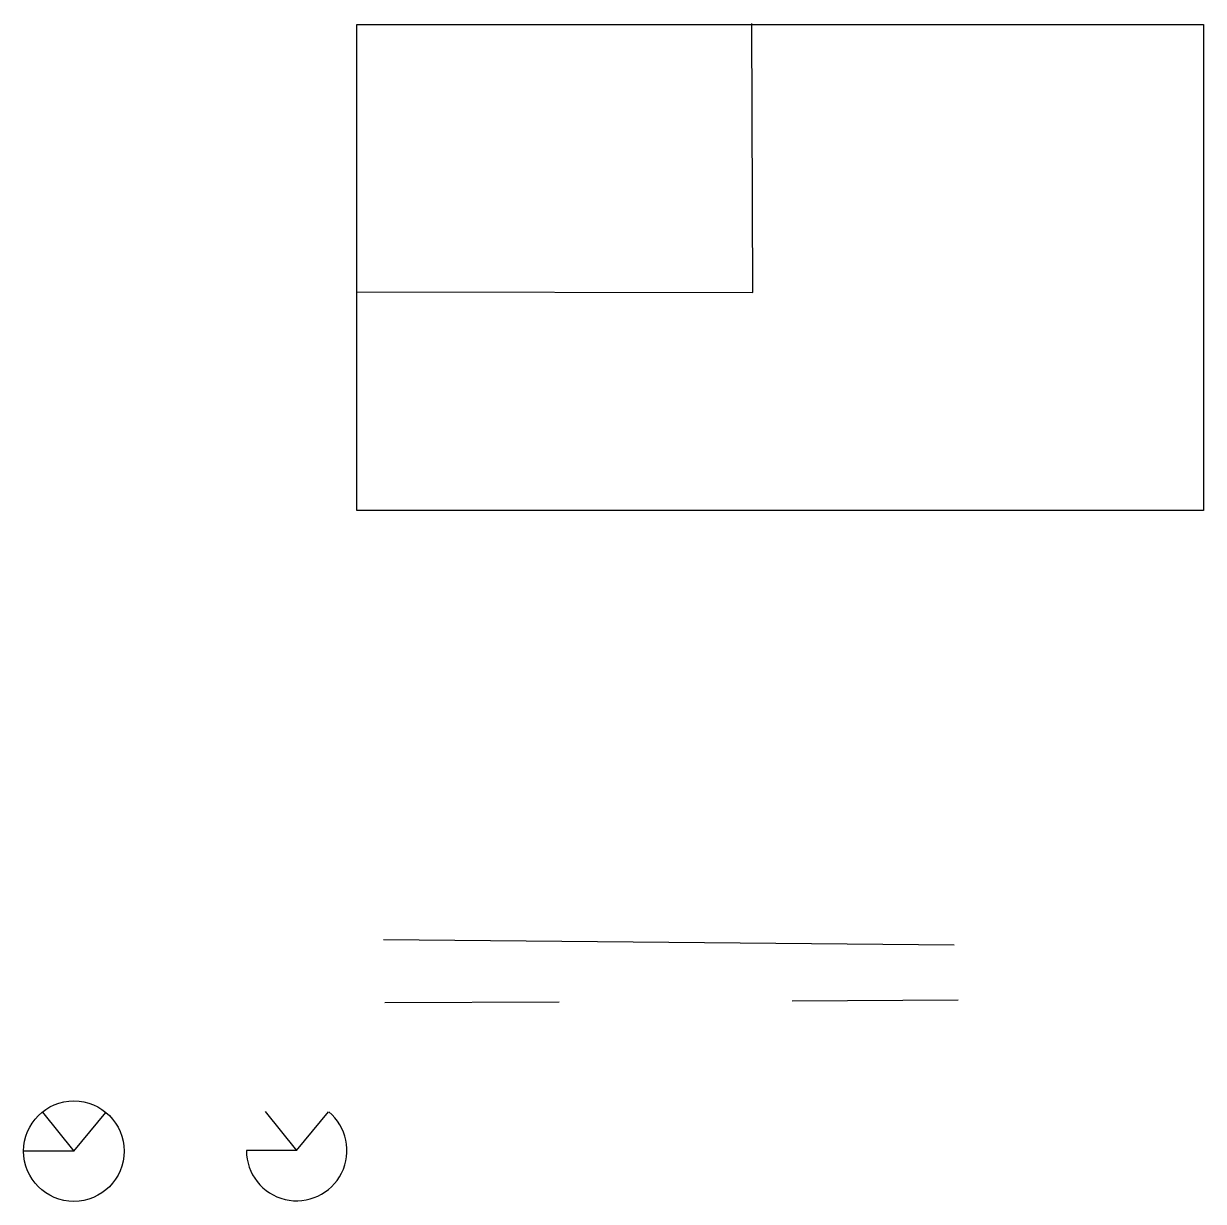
# Model space of a CAD drawing. Header units: millimetres. Extents: x 179 to 3079, y 119 to 3013.
import ezdxf

# ---------------------------------------------------------------- set-up
doc = ezdxf.new("R2010")
doc.units = ezdxf.units.MM

msp = doc.modelspace()

# ---------------------------------------------------------------- linework, layer by layer
for p, q in [((1971.8, 2352.2), (1969.1, 3013.3)), ((997.9, 2354.1), (1971.8, 2352.2)), ((1063.9, 762.8), (2466.7, 749.3)), ((1067.2, 607.7), (1495.5, 609.8)), ((2068.8, 612.5), (2476.8, 614.5)), ((226, 338.8), (303, 242.8)), ((303, 242.8), (381.7, 338.1)), ((773.6, 340.3), (850.6, 244.3)), ((850.6, 244.3), (929.3, 339.5)), ((303, 242.8), (179.5, 243.1)), ((303, 242.8), (303, 242.8)), ((303, 242.8), (303, 242.8)), ((850.6, 244.3), (727.1, 244.5)), ((850.6, 244.3), (850.6, 244.3)), ((850.6, 244.3), (850.6, 244.3))]:
    msp.add_line(p, q)
msp.add_lwpolyline([(998.2, 3011.4), (3079.4, 3011.4), (3079.4, 1816.8), (998.2, 1816.8)], close=True)
msp.add_circle((303, 242.8), 123.5)
msp.add_arc((850.6, 244.3), 123.5, 179.884, 50.2087)

doc.saveas('drawing.dxf')
